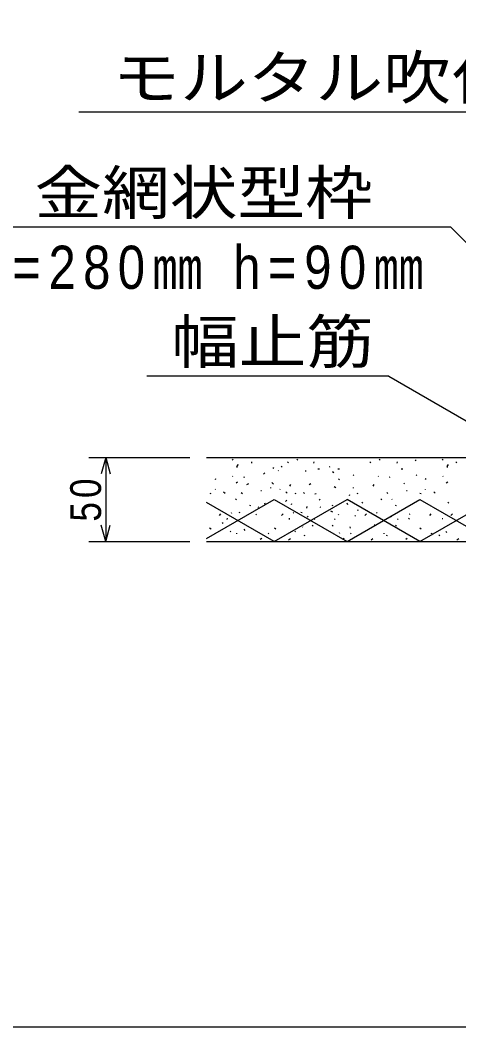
# Model space of a CAD drawing. Units: millimetres on the paper, enlarged 20 times, with parts at other scales. Extents: x -7610 to 7610, y -5340 to 5340.
# Drawn here: x -2820 to -1777, y -5340 to -2947 of the extents above; entities that cross this region are included whole.
import ezdxf
from ezdxf.enums import TextEntityAlignment as Align

# ---------------------------------------------------------------- set-up
doc = ezdxf.new("R2010")
doc.units = ezdxf.units.MM
doc.header["$LTSCALE"] = 20
for name, color, linetype in [('2-0_法面', 3, 'Continuous'), ('2-4_菱形金網', 4, 'Continuous'), ('2-7_寸法', 7, 'Continuous'), ('2-8_名称', 7, 'Continuous'), ('2-A', 3, 'Continuous'), ('3-0', 2, 'Continuous')]:
    doc.layers.add(name, color=color, linetype=linetype)
doc.styles.add('HGPｺﾞｼｯｸE', font='')
doc.styles.get('HGPｺﾞｼｯｸE').set_extended_font_data('HGPｺﾞｼｯｸE')

msp = doc.modelspace()

# ---------------------------------------------------------------- linework, layer by layer
at = {"layer": '2-0_法面'}
for p, q in [((-2376.58, -3986.34), (-1645.62, -3986.34)), ((-2376.58, -4186.34), (23.42, -4186.34))]:
    msp.add_line(p, q, dxfattribs=at)
at = {"layer": '2-4_菱形金網'}
for p, q in [((-2376.58, -4179.16), (-2215.81, -4086.34)), ((-2215.81, -4086.34), (-2042.6, -4186.34)), ((-2215.81, -4186.34), (-2042.6, -4086.34)), ((-1869.4, -4186.34), (-2042.6, -4086.34)), ((-1869.4, -4186.34), (-1696.19, -4086.34)), ((-2215.81, -4186.34), (-2376.58, -4093.52))]:
    msp.add_line(p, q, dxfattribs=at)
msp.add_lwpolyline([(-2042.6, -4186.34), (-1869.4, -4086.34), (-1696.19, -4186.34)], dxfattribs=at)
at = {"layer": '2-7_寸法'}
for p, q in [((-2656.58, -3986.34), (-2416.58, -3986.34)), ((-2616.58, -3986.34), (-2626.93, -4024.98)), ((-2616.58, -3986.34), (-2606.23, -4024.98)), ((-2616.58, -3986.34), (-2616.58, -4186.34)), ((-2616.58, -4186.34), (-2626.93, -4147.7)), ((-2616.58, -4186.34), (-2606.23, -4147.7)), ((-2656.58, -4186.34), (-2416.58, -4186.34))]:
    msp.add_line(p, q, dxfattribs=at)
at = {"layer": '2-8_名称'}
for p, q in [((-1580.61, -3165.38), (-2680.61, -3165.38)), ((-1795.98, -3439.04), (-2995.98, -3439.04)), ((-1379, -3856.02), (-1795.98, -3439.04)), ((-1943.63, -3793.3), (-2518.63, -3793.3))]:
    msp.add_line(p, q, dxfattribs=at)
msp.add_lwpolyline([(-1943.63, -3793.3), (-1376.77, -4120.57), (-1415.41, -4110.22)], dxfattribs=at)
at = {"layer": '2-A'}
for p, q in [((-2316.06, -3990.39), (-2313.86, -3992.59)), ((-2162.04, -3990.39), (-2159.84, -3992.59)), ((-1966.18, -3990.39), (-1963.98, -3992.59)), ((-1880.8, -3993.85), (-1878.6, -3992.27)), ((-1816.06, -3990.39), (-1813.86, -3992.59)), ((-2304.74, -4007.67), (-2300.97, -4003.27)), ((-2304.44, -4008.15), (-2304.44, -4010.03)), ((-2269.2, -4000.13), (-2268.89, -3996.67)), ((-2218.95, -4010.66), (-2216.44, -4011.61)), ((-2206.07, -4017.26), (-2205.44, -4018.21)), ((-2198.81, -4009.87), (-2197.23, -4007.36)), ((-2184.35, -3996.67), (-2181.84, -3998.56)), ((-2141.57, -4017.58), (-2141.26, -4020.09)), ((-2121.42, -4000.13), (-2121.11, -3996.67)), ((-2112.34, -4013.18), (-2108.26, -4013.49)), ((-2084.33, -4008.39), (-2083.08, -4007.67)), ((-2077.15, -4019.78), (-2073.69, -4022.29)), ((-2064.26, -4013.18), (-2060.18, -4013.49)), ((-1988.49, -3996.67), (-1985.97, -3998.56)), ((-1923.22, -4000.13), (-1922.91, -3996.67)), ((-1914.15, -4013.18), (-1910.06, -4013.49)), ((-1804.74, -4007.67), (-1800.97, -4003.27)), ((-1804.44, -4008.15), (-1804.44, -4010.03)), ((-1784.09, -3996.67), (-1781.58, -3998.56)), ((-2355.69, -4038.95), (-2354.75, -4036.43)), ((-2314.81, -4030.78), (-2314.18, -4032.03)), ((-2306.64, -4046.8), (-2303.18, -4043.98)), ((-2287.78, -4033.6), (-2285.89, -4032.66)), ((-2240.95, -4026.38), (-2238.44, -4022.92)), ((-2062.06, -4039.89), (-2060.81, -4037.06)), ((-2028.44, -4027.63), (-2026.55, -4029.52)), ((-1968.83, -4030.78), (-1968.2, -4032.03)), ((-1941.8, -4033.6), (-1939.92, -4032.66)), ((-1878.32, -4027.63), (-1876.43, -4029.52)), ((-1855.69, -4038.95), (-1854.75, -4036.43)), ((-1814.81, -4030.78), (-1814.18, -4032.03)), ((-1806.64, -4046.8), (-1803.18, -4043.98)), ((-2356.32, -4062.83), (-2355.69, -4061.57)), ((-2336.18, -4067.86), (-2332.72, -4071.32)), ((-2280.55, -4050.89), (-2276.15, -4048.37)), ((-2247.55, -4064.72), (-2245.98, -4064.72)), ((-2224.3, -4057.8), (-2224.3, -4059.69)), ((-2221.15, -4046.18), (-2217.38, -4049.63)), ((-2202.3, -4062.83), (-2201.67, -4061.57)), ((-2188.4, -4067.86), (-2184.94, -4071.32)), ((-2178.97, -4054.66), (-2176.45, -4050.57)), ((-2132.77, -4050.89), (-2128.37, -4048.37)), ((-2073.38, -4055.6), (-2069.61, -4057.8)), ((-2028.44, -4057.8), (-2028.44, -4059.69)), ((-1980.77, -4054.66), (-1978.26, -4050.57)), ((-1907.23, -4047.75), (-1905.66, -4049.32)), ((-1901.57, -4064.72), (-1900, -4064.72)), ((-1856.32, -4062.83), (-1855.69, -4061.57)), ((-1836.18, -4067.86), (-1832.72, -4071.32)), ((-2369.21, -4071.63), (-2366.69, -4071.94)), ((-2306.32, -4085.14), (-2308.21, -4087.34)), ((-2294.06, -4069.43), (-2291.24, -4071.94)), ((-2189.02, -4091.43), (-2185.88, -4087.97)), ((-2167.03, -4071), (-2164.51, -4072.26)), ((-2146.28, -4069.43), (-2143.46, -4071.94)), ((-2119.57, -4073.2), (-2116.11, -4072.26)), ((-2108.89, -4085.77), (-2107.63, -4088.29)), ((-2038.18, -4075.4), (-2035.98, -4075.72)), ((-2019.32, -4071.63), (-2016.81, -4071.94)), ((-1960.34, -4085.14), (-1962.23, -4087.34)), ((-1948.09, -4069.43), (-1945.26, -4071.94)), ((-1936.46, -4085.77), (-1935.2, -4086.72)), ((-1869.21, -4071.63), (-1866.69, -4071.94)), ((-2300.04, -4116.26), (-2297.21, -4117.2)), ((-2274.27, -4099.6), (-2272.07, -4100.54)), ((-2255.1, -4103.69), (-2253.21, -4104.94)), ((-2238.75, -4094.57), (-2237.5, -4098.03)), ((-2176.14, -4096.77), (-2173.94, -4097.71)), ((-2152.26, -4116.26), (-2149.43, -4117.2)), ((-2138.11, -4106.83), (-2137.8, -4103.06)), ((-2107.31, -4103.69), (-2105.43, -4104.94)), ((-2081.86, -4113.43), (-2077.46, -4115.31)), ((-2078.4, -4099.6), (-2076.2, -4100.54)), ((-2042.89, -4094.57), (-2041.64, -4098.03)), ((-2018.07, -4111.86), (-2015.24, -4111.23)), ((-2007.07, -4093), (-2005.18, -4095.2)), ((-1928.29, -4099.6), (-1926.09, -4100.54)), ((-1802.67, -4093), (-1800.78, -4095.2)), ((-2345.92, -4124.11), (-2342.46, -4120.03)), ((-2327.38, -4133.86), (-2327.06, -4130.4)), ((-2318.26, -4117.51), (-2317.32, -4119.08)), ((-2259.18, -4122.54), (-2257.92, -4120.97)), ((-2198.14, -4124.11), (-2194.68, -4120.03)), ((-2179.6, -4133.86), (-2179.28, -4130.4)), ((-2170.48, -4117.51), (-2169.54, -4119.08)), ((-2137.17, -4127.57), (-2134.97, -4126)), ((-2120.83, -4132.28), (-2118.94, -4133.54)), ((-2072.75, -4132.28), (-2070.86, -4133.54)), ((-2063.32, -4122.54), (-2062.06, -4120.97)), ((-2024.35, -4124.11), (-2022.15, -4126.31)), ((-1999.94, -4124.11), (-1996.48, -4120.03)), ((-1972.28, -4117.51), (-1971.34, -4119.08)), ((-1938.97, -4127.57), (-1936.77, -4126)), ((-1922.63, -4132.28), (-1920.74, -4133.54)), ((-1896.55, -4130.4), (-1894.03, -4132.28)), ((-1894.35, -4120.97), (-1892.15, -4120.03)), ((-1845.92, -4124.11), (-1842.46, -4120.03)), ((-1816.49, -4131.59), (-1814.92, -4131.59)), ((-1795.54, -4124.11), (-1792.08, -4120.03)), ((-2369.42, -4153.82), (-2365.96, -4156.33)), ((-2339.32, -4142.65), (-2337.12, -4141.4)), ((-2320.7, -4161.68), (-2318.82, -4163.56)), ((-2287.99, -4156.65), (-2285.79, -4160.1)), ((-2215.39, -4153.82), (-2211.94, -4156.33)), ((-2166.68, -4161.68), (-2164.8, -4163.56)), ((-2148.46, -4151.3), (-2147.83, -4152.25)), ((-2125.75, -4147.53), (-2123.55, -4149.1)), ((-2077.67, -4147.53), (-2075.47, -4149.1)), ((-2035.87, -4151.62), (-2035.56, -4154.13)), ((-1978.05, -4146.28), (-1976.48, -4146.28)), ((-1927.56, -4147.53), (-1925.36, -4149.1)), ((-1869.42, -4153.82), (-1865.96, -4156.33)), ((-1807.69, -4161.45), (-1806.44, -4164.9)), ((-2305.31, -4166.7), (-2305.31, -4167.65)), ((-2249.02, -4180.85), (-2245.56, -4178.02)), ((-2230.16, -4167.65), (-2228.28, -4166.7)), ((-2181.45, -4182.1), (-2177.05, -4179.27)), ((-2144.06, -4172.99), (-2143.11, -4170.48)), ((-2061.33, -4164.82), (-2060.7, -4166.08)), ((-2053.16, -4180.85), (-2049.7, -4178.02)), ((-2034.3, -4167.65), (-2032.42, -4166.7)), ((-1985.59, -4182.1), (-1981.19, -4179.27)), ((-1955.42, -4166.7), (-1955.42, -4167.65)), ((-1948.19, -4172.99), (-1947.25, -4170.48)), ((-1903.04, -4180.85), (-1899.59, -4178.02)), ((-1843.21, -4166.47), (-1841.01, -4167.42)), ((-1824.04, -4170.56), (-1822.15, -4171.82)), ((-1781.19, -4182.1), (-1776.79, -4179.27))]:
    msp.add_line(p, q, dxfattribs=at)
at = {"layer": '3-0', "color": 1}
msp.add_lwpolyline([(-7610, 5340), (-7610, -5340), (7610, -5340)], dxfattribs=at)

# ---------------------------------------------------------------- texts
at = {"layer": '2-7_寸法', "color": 3, "insert": (-2626.58, -4138.84), "char_height": 73.31, "attachment_point": 7, "rotation": 90, "style": 'HGPｺﾞｼｯｸE'}
msp.add_mtext('\\T1.21;\\W0.85;50', dxfattribs=at)
at = {"layer": '2-8_名称', "color": 2, "style": 'HGPｺﾞｼｯｸE', "width": 1.15}
for s, p in [('モルタル吹付', (-2600.61, -3165.38)), ('金網状型枠', (-2785.98, -3439.04)), ('幅止筋', (-2461.13, -3793.3))]:
    msp.add_text(s, height=102.6, dxfattribs=at).set_placement(p, align=Align.BOTTOM_LEFT)
at = {"layer": '2-8_名称', "color": 2, "insert": (-2945.98, -3587.04), "char_height": 102.6, "attachment_point": 7, "style": 'HGPｺﾞｼｯｸE'}
msp.add_mtext('\\T1.27;\\W0.85;w=280㎜\\~h=90㎜', dxfattribs=at)

doc.saveas('drawing.dxf')
